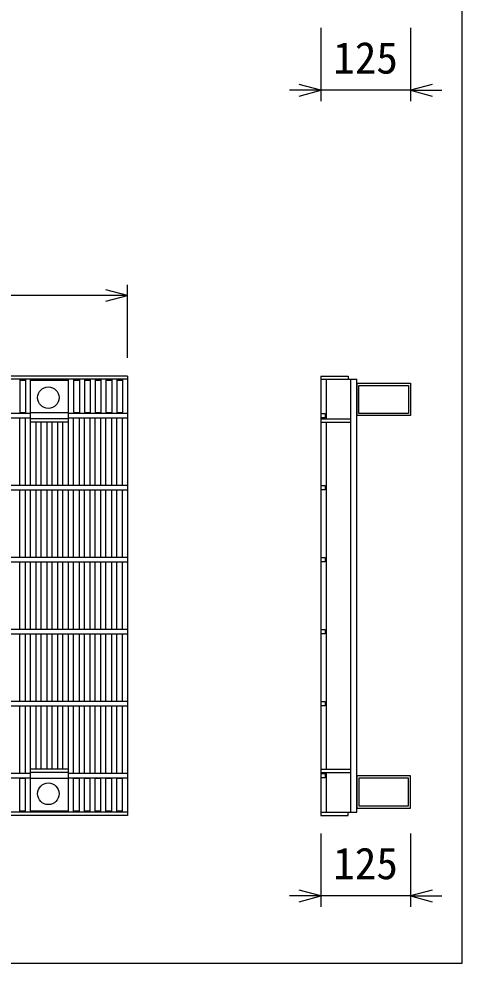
# Model space of a CAD drawing. Units: millimetres, scale not verified. Extents: x -25200 to 25200, y -8910 to 8910.
# Drawn here: x -11978 to -11362, y -5127 to -3816 of the extents above; entities that cross this region are included whole.
import ezdxf
from ezdxf.enums import TextEntityAlignment as Align

# ---------------------------------------------------------------- set-up
doc = ezdxf.new("R2010")
doc.units = ezdxf.units.MM
doc.header["$LTSCALE"] = 30
for name, color, linetype, lineweight in [('0-0_DIM', 7, 'Continuous', 25), ('0-2_HATCH', 6, 'Continuous', 25), ('0-7_TXT', 7, 'Continuous', 25)]:
    doc.layers.add(name, color=color, linetype=linetype, lineweight=lineweight)
doc.styles.add('ＭＳ ゴシック', font='')
doc.styles.get('ＭＳ ゴシック').set_extended_font_data('MS Gothic')

msp = doc.modelspace()

# ---------------------------------------------------------------- linework, layer by layer
at = {"layer": '0-0_DIM'}
for p, q in [((-11558.87, -3828.76), (-11558.87, -3930.35)), ((-11433.87, -3828.76), (-11433.87, -3930.35)), ((-11558.87, -3915.35), (-11602.34, -3915.35)), ((-11433.87, -3915.35), (-11558.87, -3915.35)), ((-11433.87, -3915.35), (-11390.4, -3915.35)), ((-11827.21, -4286.86), (-11827.21, -4185.27)), ((-11827.21, -4200.27), (-12822.21, -4200.27)), ((-11558.87, -4947.3), (-11558.87, -5048.89)), ((-11433.87, -4947.3), (-11433.87, -5048.89)), ((-11558.87, -5033.89), (-11602.34, -5033.89)), ((-11433.87, -5033.89), (-11558.87, -5033.89)), ((-11433.87, -5033.89), (-11390.4, -5033.89))]:
    msp.add_line(p, q, dxfattribs=at)
for points in [[(-11588.87, -3923.39), (-11558.87, -3915.35), (-11588.87, -3907.31)], [(-11403.87, -3907.31), (-11433.87, -3915.35), (-11403.87, -3923.39)], [(-11857.21, -4208.31), (-11827.21, -4200.27), (-11857.21, -4192.23)], [(-11588.87, -5041.93), (-11558.87, -5033.89), (-11588.87, -5025.85)], [(-11403.87, -5025.85), (-11433.87, -5033.89), (-11403.87, -5041.93)]]:
    msp.add_lwpolyline(points, dxfattribs=at)
at = {"layer": '0-2_HATCH'}
for p, q in [((-11827.21, -4312.08), (-12822.21, -4312.08)), ((-11827.21, -4312.08), (-11827.21, -4922.08)), ((-11558.87, -4312.08), (-11558.87, -4922.08)), ((-11827.21, -4316.58), (-12822.21, -4316.58)), ((-11976.91, -4316.58), (-11976.91, -4364.08)), ((-11968.94, -4318.08), (-11976.91, -4318.08)), ((-11968.94, -4316.58), (-11968.94, -4364.08)), ((-11961.94, -4464.08), (-11961.94, -4316.58)), ((-11909.06, -4318.08), (-11961.94, -4318.08)), ((-11909.06, -4464.08), (-11909.06, -4316.58)), ((-11902.06, -4316.58), (-11902.06, -4364.08)), ((-11894.09, -4318.08), (-11902.06, -4318.08)), ((-11894.09, -4316.58), (-11894.09, -4364.08)), ((-11887.09, -4316.58), (-11887.09, -4364.08)), ((-11879.12, -4318.08), (-11887.09, -4318.08)), ((-11879.12, -4316.58), (-11879.12, -4364.08)), ((-11872.12, -4316.58), (-11872.12, -4364.08)), ((-11864.15, -4318.08), (-11872.12, -4318.08)), ((-11864.15, -4316.58), (-11864.15, -4364.08)), ((-11857.15, -4316.58), (-11857.15, -4364.08)), ((-11849.18, -4318.08), (-11857.15, -4318.08)), ((-11849.18, -4316.58), (-11849.18, -4364.08)), ((-11842.18, -4316.58), (-11842.18, -4364.08)), ((-11834.21, -4318.08), (-11842.18, -4318.08)), ((-11834.21, -4316.58), (-11834.21, -4364.08)), ((-11558.87, -4316.58), (-11508.87, -4316.58)), ((-11550.87, -4371.58), (-11550.87, -4316.58)), ((-11516.87, -4917.58), (-11516.87, -4316.58)), ((-11508.87, -4917.58), (-11508.87, -4316.58)), ((-11508.87, -4322.08), (-11508.87, -4367.08)), ((-11961.94, -4364.08), (-12687.49, -4364.08)), ((-11968.94, -4363.08), (-11976.91, -4363.08)), ((-11909.06, -4363.08), (-11961.94, -4363.08)), ((-11827.21, -4364.08), (-11909.06, -4364.08)), ((-11894.09, -4363.08), (-11902.06, -4363.08)), ((-11879.12, -4363.08), (-11887.09, -4363.08)), ((-11864.15, -4363.08), (-11872.12, -4363.08)), ((-11849.18, -4363.08), (-11857.15, -4363.08)), ((-11834.21, -4363.08), (-11842.18, -4363.08)), ((-12687.49, -4370.08), (-11961.94, -4370.08)), ((-11976.91, -4464.08), (-11976.91, -4370.08)), ((-11968.94, -4464.08), (-11968.94, -4370.08)), ((-11909.06, -4371.58), (-11961.94, -4371.58)), ((-11909.06, -4376.08), (-11961.94, -4376.08)), ((-11953.97, -4464.08), (-11953.97, -4376.08)), ((-11946.97, -4464.08), (-11946.97, -4376.08)), ((-11939, -4464.08), (-11939, -4376.08)), ((-11932, -4464.08), (-11932, -4376.08)), ((-11924.03, -4464.08), (-11924.03, -4376.08)), ((-11917.03, -4464.08), (-11917.03, -4376.08)), ((-11909.06, -4370.08), (-11827.21, -4370.08)), ((-11902.06, -4464.08), (-11902.06, -4370.08)), ((-11894.09, -4464.08), (-11894.09, -4370.08)), ((-11887.09, -4464.08), (-11887.09, -4370.08)), ((-11879.12, -4464.08), (-11879.12, -4370.08)), ((-11872.12, -4464.08), (-11872.12, -4370.08)), ((-11864.15, -4464.08), (-11864.15, -4370.08)), ((-11857.15, -4464.08), (-11857.15, -4370.08)), ((-11849.18, -4464.08), (-11849.18, -4370.08)), ((-11842.18, -4464.08), (-11842.18, -4370.08)), ((-11834.21, -4464.08), (-11834.21, -4370.08)), ((-11558.87, -4371.58), (-11516.87, -4371.58)), ((-11558.87, -4376.08), (-11516.87, -4376.08)), ((-11550.87, -4858.08), (-11550.87, -4376.08)), ((-11827.21, -4464.08), (-12822.21, -4464.08)), ((-12822.21, -4470.08), (-11827.21, -4470.08)), ((-11976.91, -4564.08), (-11976.91, -4470.08)), ((-11968.94, -4564.08), (-11968.94, -4470.08)), ((-11961.94, -4564.08), (-11961.94, -4470.08)), ((-11953.97, -4564.08), (-11953.97, -4470.08)), ((-11946.97, -4564.08), (-11946.97, -4470.08)), ((-11939, -4564.08), (-11939, -4470.08)), ((-11932, -4564.08), (-11932, -4470.08)), ((-11924.03, -4564.08), (-11924.03, -4470.08)), ((-11917.03, -4564.08), (-11917.03, -4470.08)), ((-11909.06, -4564.08), (-11909.06, -4470.08)), ((-11902.06, -4564.08), (-11902.06, -4470.08)), ((-11894.09, -4564.08), (-11894.09, -4470.08)), ((-11887.09, -4564.08), (-11887.09, -4470.08)), ((-11879.12, -4564.08), (-11879.12, -4470.08)), ((-11872.12, -4564.08), (-11872.12, -4470.08)), ((-11864.15, -4564.08), (-11864.15, -4470.08)), ((-11857.15, -4564.08), (-11857.15, -4470.08)), ((-11849.18, -4564.08), (-11849.18, -4470.08)), ((-11842.18, -4564.08), (-11842.18, -4470.08)), ((-11834.21, -4564.08), (-11834.21, -4470.08)), ((-11827.21, -4564.08), (-12822.21, -4564.08)), ((-12822.21, -4570.08), (-11827.21, -4570.08)), ((-11976.91, -4664.08), (-11976.91, -4570.08)), ((-11968.94, -4664.08), (-11968.94, -4570.08)), ((-11961.94, -4664.08), (-11961.94, -4570.08)), ((-11953.97, -4664.08), (-11953.97, -4570.08)), ((-11946.97, -4664.08), (-11946.97, -4570.08)), ((-11939, -4664.08), (-11939, -4570.08)), ((-11932, -4664.08), (-11932, -4570.08)), ((-11924.03, -4664.08), (-11924.03, -4570.08)), ((-11917.03, -4664.08), (-11917.03, -4570.08)), ((-11909.06, -4664.08), (-11909.06, -4570.08)), ((-11902.06, -4664.08), (-11902.06, -4570.08)), ((-11894.09, -4664.08), (-11894.09, -4570.08)), ((-11887.09, -4664.08), (-11887.09, -4570.08)), ((-11879.12, -4664.08), (-11879.12, -4570.08)), ((-11872.12, -4664.08), (-11872.12, -4570.08)), ((-11864.15, -4664.08), (-11864.15, -4570.08)), ((-11857.15, -4664.08), (-11857.15, -4570.08)), ((-11849.18, -4664.08), (-11849.18, -4570.08)), ((-11842.18, -4664.08), (-11842.18, -4570.08)), ((-11834.21, -4664.08), (-11834.21, -4570.08)), ((-11827.21, -4664.08), (-12822.21, -4664.08)), ((-12822.21, -4670.08), (-11827.21, -4670.08)), ((-11976.91, -4764.08), (-11976.91, -4670.08)), ((-11968.94, -4764.08), (-11968.94, -4670.08)), ((-11961.94, -4764.08), (-11961.94, -4670.08)), ((-11953.97, -4764.08), (-11953.97, -4670.08)), ((-11946.97, -4764.08), (-11946.97, -4670.08)), ((-11939, -4764.08), (-11939, -4670.08)), ((-11932, -4764.08), (-11932, -4670.08)), ((-11924.03, -4764.08), (-11924.03, -4670.08)), ((-11917.03, -4764.08), (-11917.03, -4670.08)), ((-11909.06, -4764.08), (-11909.06, -4670.08)), ((-11902.06, -4764.08), (-11902.06, -4670.08)), ((-11894.09, -4764.08), (-11894.09, -4670.08)), ((-11887.09, -4764.08), (-11887.09, -4670.08)), ((-11879.12, -4764.08), (-11879.12, -4670.08)), ((-11872.12, -4764.08), (-11872.12, -4670.08)), ((-11864.15, -4764.08), (-11864.15, -4670.08)), ((-11857.15, -4764.08), (-11857.15, -4670.08)), ((-11849.18, -4764.08), (-11849.18, -4670.08)), ((-11842.18, -4764.08), (-11842.18, -4670.08)), ((-11834.21, -4764.08), (-11834.21, -4670.08)), ((-11827.21, -4764.08), (-12822.21, -4764.08)), ((-12822.21, -4770.08), (-11827.21, -4770.08)), ((-11976.91, -4864.08), (-11976.91, -4770.08)), ((-11968.94, -4864.08), (-11968.94, -4770.08)), ((-11961.94, -4917.58), (-11961.94, -4770.08)), ((-11953.97, -4858.08), (-11953.97, -4770.08)), ((-11946.97, -4858.08), (-11946.97, -4770.08)), ((-11939, -4858.08), (-11939, -4770.08)), ((-11932, -4858.08), (-11932, -4770.08)), ((-11924.03, -4858.08), (-11924.03, -4770.08)), ((-11917.03, -4858.08), (-11917.03, -4770.08)), ((-11909.06, -4917.58), (-11909.06, -4770.08)), ((-11902.06, -4864.08), (-11902.06, -4770.08)), ((-11894.09, -4864.08), (-11894.09, -4770.08)), ((-11887.09, -4864.08), (-11887.09, -4770.08)), ((-11879.12, -4864.08), (-11879.12, -4770.08)), ((-11872.12, -4864.08), (-11872.12, -4770.08)), ((-11864.15, -4864.08), (-11864.15, -4770.08)), ((-11857.15, -4864.08), (-11857.15, -4770.08)), ((-11849.18, -4864.08), (-11849.18, -4770.08)), ((-11842.18, -4864.08), (-11842.18, -4770.08)), ((-11834.21, -4864.08), (-11834.21, -4770.08)), ((-11909.06, -4858.08), (-11961.94, -4858.08)), ((-11909.06, -4862.58), (-11961.94, -4862.58)), ((-11558.87, -4858.08), (-11516.87, -4858.08)), ((-11558.87, -4862.58), (-11516.87, -4862.58)), ((-11550.87, -4917.58), (-11550.87, -4862.58)), ((-11961.94, -4864.08), (-12687.49, -4864.08)), ((-12687.49, -4870.08), (-11961.94, -4870.08)), ((-11976.91, -4917.58), (-11976.91, -4870.08)), ((-11968.94, -4871.08), (-11976.91, -4871.08)), ((-11968.94, -4917.58), (-11968.94, -4870.08)), ((-11909.06, -4871.08), (-11961.94, -4871.08)), ((-11827.21, -4864.08), (-11909.06, -4864.08)), ((-11909.06, -4870.08), (-11827.21, -4870.08)), ((-11902.06, -4917.58), (-11902.06, -4870.08)), ((-11894.09, -4871.08), (-11902.06, -4871.08)), ((-11894.09, -4917.58), (-11894.09, -4870.08)), ((-11887.09, -4917.58), (-11887.09, -4870.08)), ((-11879.12, -4871.08), (-11887.09, -4871.08)), ((-11879.12, -4917.58), (-11879.12, -4870.08)), ((-11872.12, -4917.58), (-11872.12, -4870.08)), ((-11864.15, -4871.08), (-11872.12, -4871.08)), ((-11864.15, -4917.58), (-11864.15, -4870.08)), ((-11857.15, -4917.58), (-11857.15, -4870.08)), ((-11849.18, -4871.08), (-11857.15, -4871.08)), ((-11849.18, -4917.58), (-11849.18, -4870.08)), ((-11842.18, -4917.58), (-11842.18, -4870.08)), ((-11834.21, -4871.08), (-11842.18, -4871.08)), ((-11834.21, -4917.58), (-11834.21, -4870.08)), ((-11508.87, -4867.08), (-11508.87, -4912.08)), ((-11968.94, -4916.08), (-11976.91, -4916.08)), ((-11909.06, -4916.08), (-11961.94, -4916.08)), ((-11894.09, -4916.08), (-11902.06, -4916.08)), ((-11879.12, -4916.08), (-11887.09, -4916.08)), ((-11864.15, -4916.08), (-11872.12, -4916.08)), ((-11849.18, -4916.08), (-11857.15, -4916.08)), ((-11834.21, -4916.08), (-11842.18, -4916.08)), ((-11827.21, -4917.58), (-12822.21, -4917.58)), ((-11827.21, -4922.08), (-12822.21, -4922.08)), ((-11558.87, -4917.58), (-11508.87, -4917.58))]:
    msp.add_line(p, q, dxfattribs=at)
for points in [[(-11558.87, -4312.08), (-11520.87, -4312.08), (-11520.87, -4316.58)], [(-11508.87, -4322.08), (-11433.87, -4322.08), (-11433.87, -4367.08), (-11508.87, -4367.08)], [(-11558.87, -4364.08), (-11552.87, -4364.08), (-11552.87, -4370.08), (-11558.87, -4370.08)], [(-11558.87, -4464.08), (-11552.87, -4464.08), (-11552.87, -4470.08), (-11558.87, -4470.08)], [(-11558.87, -4564.08), (-11552.87, -4564.08), (-11552.87, -4570.08), (-11558.87, -4570.08)], [(-11558.87, -4664.08), (-11552.87, -4664.08), (-11552.87, -4670.08), (-11558.87, -4670.08)], [(-11558.87, -4764.08), (-11552.87, -4764.08), (-11552.87, -4770.08), (-11558.87, -4770.08)], [(-11558.87, -4864.08), (-11552.87, -4864.08), (-11552.87, -4870.08), (-11558.87, -4870.08)], [(-11508.87, -4912.08), (-11433.87, -4912.08), (-11433.87, -4867.08), (-11508.87, -4867.08)], [(-11558.87, -4922.08), (-11520.87, -4922.08), (-11520.87, -4917.58)]]:
    msp.add_lwpolyline(points, dxfattribs=at)
for points in [[(-11505.67, -4325.28), (-11437.07, -4325.28), (-11437.07, -4363.88), (-11505.67, -4363.88)], [(-11505.67, -4908.88), (-11437.07, -4908.88), (-11437.07, -4870.28), (-11505.67, -4870.28)]]:
    msp.add_lwpolyline(points, close=True, dxfattribs=at)
for centre in [(-11937.21, -4342.08), (-11937.21, -4892.08)]:
    msp.add_circle(centre, 15, dxfattribs=at)
at = {"layer": '0-7_TXT'}
msp.add_lwpolyline([(-13162.38, -5127.21), (-11362.38, -5127.21), (-11362.38, -2577.21), (-13162.38, -2577.21)], close=True, dxfattribs=at)

# ---------------------------------------------------------------- texts
at = {"layer": '0-0_DIM', "style": 'ＭＳ ゴシック'}
for p in [(-11541.37, -3905.35), (-11541.37, -5023.89)]:
    msp.add_text('125', height=43.99, dxfattribs=at).set_placement(p, align=Align.BOTTOM_LEFT)

doc.saveas('drawing.dxf')
